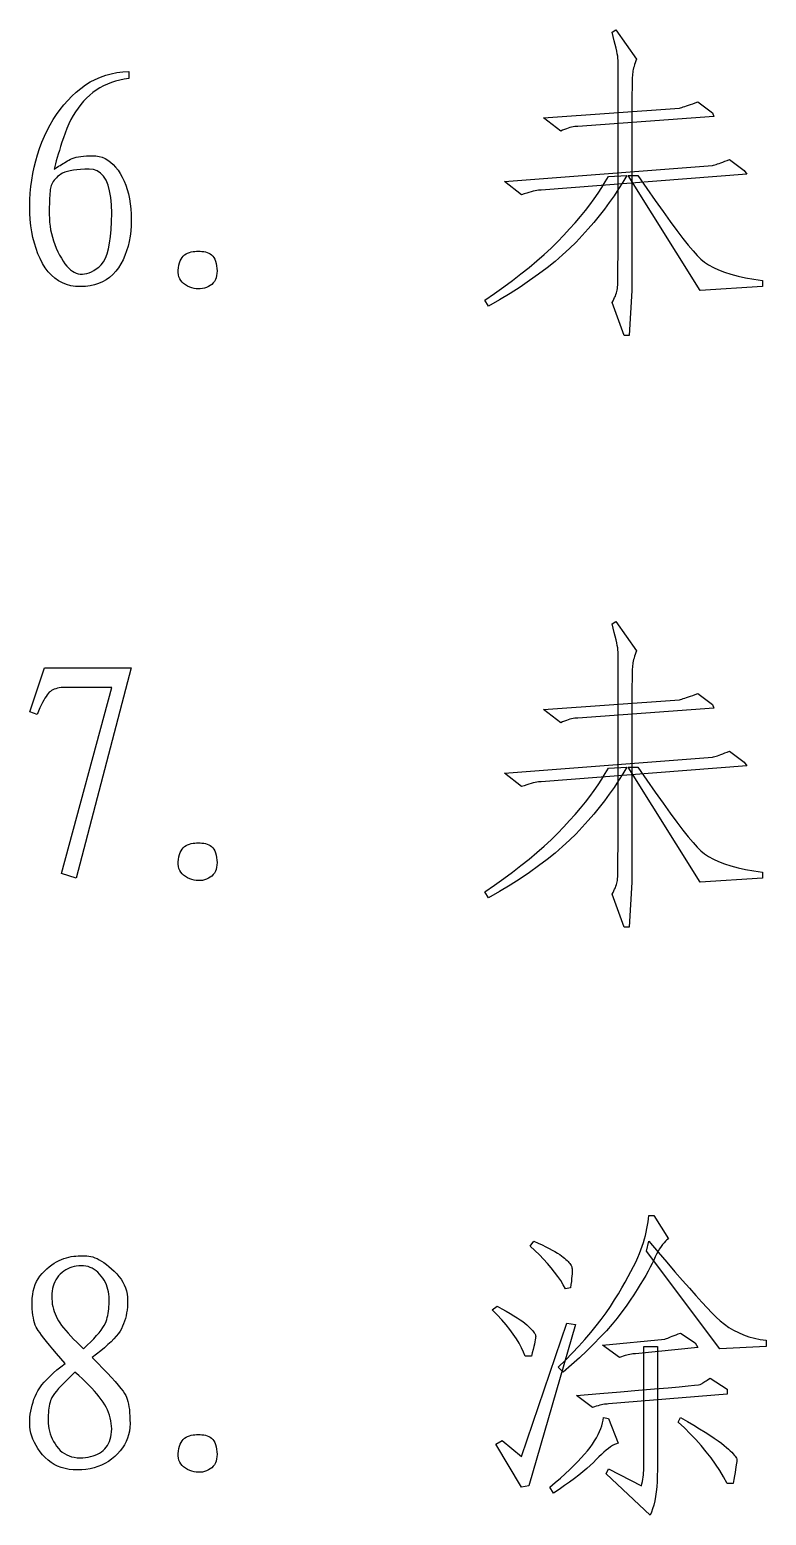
# Model space of a CAD drawing. Extents: x 0 to 420, y 0 to 297.
# Drawn here: x 239.05 to 249.63, y 76.79 to 98.13 of the extents above; entities that cross this region are included whole.
import ezdxf

# ---------------------------------------------------------------- set-up
doc = ezdxf.new("R2010")
doc.units = 0

msp = doc.modelspace()

# ---------------------------------------------------------------- linework, layer by layer
at = {"color": 7, "lineweight": 25}
for points in [[(247.493, 94.431), (247.494, 94.465), (247.496, 94.527), (247.497, 94.618), (247.498, 94.738), (247.499, 94.886), (247.5, 95.063), (247.501, 95.268), (247.501, 95.503), (247.501, 95.765), (247.501, 96.057), (247.501, 96.348), (247.501, 96.611), (247.501, 96.845), (247.501, 97.05), (247.501, 97.226), (247.501, 97.373), (247.501, 97.492), (247.501, 97.581), (247.501, 97.642), (247.501, 97.674), (247.501, 97.694), (247.498, 97.719), (247.494, 97.749), (247.487, 97.784), (247.479, 97.824), (247.47, 97.868), (247.458, 97.918), (247.445, 97.972), (247.43, 98.032), (247.414, 98.096), (247.466, 98.131), (247.765, 97.709), (247.755, 97.682), (247.746, 97.655), (247.737, 97.63), (247.73, 97.605), (247.723, 97.582), (247.718, 97.559), (247.713, 97.538), (247.709, 97.518), (247.706, 97.499), (247.704, 97.481), (247.702, 97.434), (247.7, 97.329), (247.699, 97.165), (247.698, 96.944), (247.697, 96.663), (247.696, 96.325), (247.696, 95.928), (247.695, 95.473), (247.695, 94.959), (247.695, 94.387), (247.66, 93.737), (247.589, 93.737), (247.414, 94.211), (247.427, 94.236), (247.439, 94.259), (247.45, 94.283), (247.46, 94.305), (247.469, 94.328), (247.476, 94.349), (247.482, 94.371), (247.487, 94.391), (247.49, 94.411)], [(240.347, 96.066), (240.377, 96.013), (240.404, 95.957), (240.428, 95.899), (240.448, 95.836), (240.466, 95.771), (240.48, 95.703), (240.491, 95.631), (240.499, 95.557), (240.504, 95.479), (240.505, 95.398), (240.504, 95.317), (240.498, 95.238), (240.489, 95.163), (240.476, 95.09), (240.459, 95.02), (240.439, 94.953), (240.415, 94.888), (240.387, 94.827), (240.356, 94.768), (240.321, 94.712), (240.282, 94.66), (240.24, 94.614), (240.194, 94.573), (240.145, 94.538), (240.092, 94.508), (240.036, 94.483), (239.976, 94.464), (239.913, 94.451), (239.846, 94.442), (239.776, 94.44), (239.706, 94.443), (239.639, 94.453), (239.575, 94.47), (239.516, 94.493), (239.459, 94.523), (239.407, 94.56), (239.358, 94.603), (239.312, 94.653), (239.27, 94.71), (239.231, 94.774), (239.196, 94.842), (239.165, 94.913), (239.137, 94.988), (239.113, 95.065), (239.093, 95.145), (239.076, 95.228), (239.063, 95.315), (239.054, 95.404), (239.048, 95.496), (239.046, 95.591), (239.048, 95.687), (239.053, 95.783), (239.062, 95.877), (239.075, 95.971), (239.09, 96.064), (239.11, 96.155), (239.133, 96.246), (239.159, 96.336), (239.189, 96.426), (239.222, 96.514), (239.259, 96.6), (239.298, 96.683), (239.34, 96.763), (239.385, 96.84), (239.433, 96.914), (239.484, 96.984), (239.537, 97.052), (239.593, 97.116), (239.652, 97.177), (239.714, 97.235), (239.779, 97.288), (239.846, 97.337), (239.915, 97.38), (239.987, 97.417), (240.062, 97.45), (240.138, 97.477), (240.218, 97.499), (240.299, 97.516), (240.384, 97.527), (240.47, 97.533), (240.47, 97.428), (240.404, 97.419), (240.341, 97.407), (240.279, 97.392), (240.22, 97.373), (240.163, 97.351), (240.107, 97.326), (240.054, 97.297), (240.003, 97.265), (239.954, 97.229), (239.908, 97.191), (239.863, 97.149), (239.821, 97.104), (239.78, 97.057), (239.742, 97.006), (239.706, 96.953), (239.671, 96.897), (239.639, 96.839), (239.61, 96.777), (239.582, 96.713), (239.556, 96.646), (239.532, 96.579), (239.51, 96.515), (239.49, 96.455), (239.472, 96.398), (239.455, 96.345), (239.44, 96.295), (239.427, 96.248), (239.416, 96.204), (239.406, 96.164), (239.398, 96.127), (239.419, 96.141), (239.44, 96.155), (239.461, 96.169), (239.482, 96.182), (239.503, 96.195), (239.525, 96.208), (239.546, 96.221), (239.567, 96.234), (239.588, 96.247), (239.609, 96.259), (239.631, 96.271), (239.656, 96.281), (239.684, 96.29), (239.714, 96.298), (239.747, 96.305), (239.783, 96.311), (239.821, 96.315), (239.862, 96.318), (239.906, 96.32), (239.952, 96.321), (239.998, 96.318), (240.043, 96.31), (240.087, 96.298), (240.129, 96.28), (240.169, 96.257), (240.208, 96.229), (240.245, 96.196), (240.281, 96.157), (240.315, 96.114)], [(246.675, 96.672), (246.429, 96.866), (248.38, 97.006), (248.396, 97.01), (248.413, 97.015), (248.434, 97.021), (248.456, 97.029), (248.481, 97.037), (248.509, 97.046), (248.539, 97.057), (248.572, 97.068), (248.607, 97.08), (248.644, 97.094), (248.855, 96.936), (248.873, 96.883), (246.921, 96.742), (246.9, 96.742), (246.878, 96.74), (246.855, 96.736), (246.831, 96.731), (246.807, 96.725), (246.782, 96.717), (246.757, 96.708), (246.73, 96.697), (246.703, 96.686)], [(249.101, 96.268), (249.312, 96.11), (249.347, 96.057), (246.394, 95.828), (246.375, 95.828), (246.355, 95.826), (246.332, 95.822), (246.307, 95.817), (246.28, 95.811), (246.251, 95.803), (246.219, 95.794), (246.186, 95.783), (246.15, 95.771), (246.113, 95.758), (245.867, 95.951), (248.855, 96.18), (248.87, 96.184), (248.887, 96.189), (248.907, 96.195), (248.928, 96.202), (248.952, 96.211), (248.977, 96.22), (249.005, 96.23), (249.035, 96.242), (249.067, 96.254)], [(239.328, 95.477), (239.329, 95.421), (239.333, 95.365), (239.339, 95.31), (239.347, 95.256), (239.358, 95.202), (239.372, 95.149), (239.388, 95.096), (239.406, 95.044), (239.427, 94.992), (239.451, 94.941), (239.475, 94.892), (239.501, 94.847), (239.526, 94.806), (239.552, 94.769), (239.578, 94.736), (239.605, 94.708), (239.632, 94.683), (239.659, 94.662), (239.686, 94.646), (239.714, 94.633), (239.743, 94.624), (239.772, 94.62), (239.803, 94.619), (239.834, 94.622), (239.866, 94.629), (239.899, 94.639), (239.933, 94.654), (239.967, 94.672), (240.003, 94.695), (240.04, 94.721), (240.075, 94.754), (240.106, 94.797), (240.134, 94.85), (240.158, 94.912), (240.178, 94.985), (240.195, 95.067), (240.208, 95.159), (240.217, 95.261), (240.222, 95.373), (240.224, 95.494), (240.221, 95.615), (240.211, 95.722), (240.195, 95.817), (240.172, 95.899), (240.143, 95.969), (240.107, 96.026), (240.065, 96.07), (240.016, 96.102), (239.961, 96.121), (239.899, 96.127), (239.836, 96.126), (239.778, 96.124), (239.724, 96.119), (239.674, 96.113), (239.629, 96.105), (239.588, 96.096), (239.551, 96.084), (239.519, 96.071), (239.492, 96.056), (239.468, 96.039), (239.448, 96.022), (239.43, 96.004), (239.413, 95.986), (239.398, 95.968), (239.385, 95.949), (239.373, 95.931), (239.364, 95.912), (239.356, 95.893), (239.35, 95.874), (239.345, 95.855), (239.342, 95.834), (239.339, 95.809), (239.336, 95.78), (239.334, 95.748), (239.332, 95.712), (239.33, 95.672), (239.329, 95.629), (239.328, 95.582), (239.328, 95.531)], [(247.625, 96.039), (247.567, 95.941), (247.505, 95.844), (247.441, 95.746), (247.373, 95.65), (247.302, 95.554), (247.227, 95.458), (247.149, 95.363), (247.068, 95.269), (246.983, 95.175), (246.895, 95.081), (246.802, 94.988), (246.701, 94.895), (246.594, 94.803), (246.479, 94.71), (246.357, 94.618), (246.227, 94.526), (246.091, 94.433), (245.947, 94.342), (245.796, 94.25), (245.638, 94.158), (245.585, 94.246), (245.723, 94.341), (245.856, 94.436), (245.983, 94.53), (246.104, 94.623), (246.22, 94.717), (246.331, 94.81), (246.436, 94.902), (246.536, 94.994), (246.63, 95.086), (246.719, 95.178), (246.803, 95.269), (246.883, 95.358), (246.958, 95.446), (247.029, 95.532), (247.095, 95.617), (247.157, 95.701), (247.215, 95.783), (247.268, 95.864), (247.316, 95.944), (247.361, 96.022)], [(247.783, 96.039), (247.912, 95.85), (248.033, 95.676), (248.145, 95.518), (248.248, 95.374), (248.343, 95.246), (248.429, 95.133), (248.507, 95.036), (248.576, 94.954), (248.636, 94.887), (248.688, 94.835), (248.74, 94.793), (248.799, 94.753), (248.868, 94.715), (248.944, 94.681), (249.029, 94.648), (249.121, 94.619), (249.223, 94.592), (249.332, 94.568), (249.45, 94.547), (249.576, 94.528), (249.576, 94.44), (248.679, 94.387), (247.642, 96.039)], [(241.613, 94.44), (241.584, 94.427), (241.556, 94.418), (241.527, 94.411), (241.497, 94.407), (241.468, 94.407), (241.438, 94.409), (241.407, 94.415), (241.377, 94.423), (241.345, 94.434), (241.314, 94.449), (241.284, 94.465), (241.258, 94.484), (241.236, 94.505), (241.217, 94.529), (241.202, 94.554), (241.191, 94.581), (241.183, 94.611), (241.179, 94.643), (241.179, 94.676), (241.182, 94.712), (241.188, 94.748), (241.197, 94.78), (241.207, 94.809), (241.22, 94.836), (241.235, 94.859), (241.252, 94.88), (241.271, 94.897), (241.292, 94.912), (241.315, 94.923), (241.34, 94.932), (241.367, 94.938), (241.393, 94.943), (241.419, 94.947), (241.444, 94.949), (241.47, 94.949), (241.495, 94.949), (241.521, 94.947), (241.546, 94.943), (241.571, 94.938), (241.595, 94.932), (241.619, 94.923), (241.64, 94.912), (241.66, 94.897), (241.677, 94.878), (241.692, 94.857), (241.705, 94.833), (241.716, 94.805), (241.725, 94.774), (241.731, 94.74), (241.736, 94.703), (241.738, 94.666), (241.737, 94.631), (241.732, 94.598), (241.725, 94.568), (241.714, 94.541), (241.7, 94.516), (241.683, 94.493), (241.663, 94.473), (241.639, 94.455)], [(247.493, 85.931), (247.494, 85.965), (247.496, 86.027), (247.497, 86.118), (247.498, 86.238), (247.499, 86.386), (247.5, 86.563), (247.501, 86.768), (247.501, 87.003), (247.501, 87.265), (247.501, 87.557), (247.501, 87.848), (247.501, 88.111), (247.501, 88.345), (247.501, 88.55), (247.501, 88.726), (247.501, 88.873), (247.501, 88.992), (247.501, 89.081), (247.501, 89.142), (247.501, 89.174), (247.501, 89.194), (247.498, 89.219), (247.494, 89.249), (247.487, 89.284), (247.479, 89.324), (247.47, 89.368), (247.458, 89.418), (247.445, 89.472), (247.43, 89.532), (247.414, 89.596), (247.466, 89.631), (247.765, 89.209), (247.755, 89.182), (247.746, 89.155), (247.737, 89.13), (247.73, 89.105), (247.723, 89.082), (247.718, 89.059), (247.713, 89.038), (247.709, 89.018), (247.706, 88.999), (247.704, 88.981), (247.702, 88.934), (247.7, 88.829), (247.699, 88.665), (247.698, 88.444), (247.697, 88.163), (247.696, 87.825), (247.696, 87.428), (247.695, 86.973), (247.695, 86.459), (247.695, 85.887), (247.66, 85.237), (247.589, 85.237), (247.414, 85.711), (247.427, 85.736), (247.439, 85.759), (247.45, 85.783), (247.46, 85.805), (247.469, 85.828), (247.476, 85.849), (247.482, 85.871), (247.487, 85.891), (247.49, 85.911)], [(239.556, 88.682), (239.525, 88.681), (239.496, 88.679), (239.469, 88.676), (239.444, 88.671), (239.42, 88.664), (239.398, 88.657), (239.378, 88.647), (239.359, 88.637), (239.343, 88.625), (239.328, 88.612), (239.313, 88.596), (239.298, 88.576), (239.282, 88.554), (239.266, 88.527), (239.249, 88.497), (239.231, 88.464), (239.212, 88.427), (239.193, 88.387), (239.173, 88.343), (239.152, 88.295), (239.046, 88.33), (239.257, 88.963), (240.505, 88.963), (239.714, 85.94), (239.503, 86.01), (240.224, 88.682)], [(246.675, 88.172), (246.429, 88.366), (248.38, 88.506), (248.396, 88.51), (248.413, 88.515), (248.434, 88.521), (248.456, 88.529), (248.481, 88.537), (248.509, 88.546), (248.539, 88.557), (248.572, 88.568), (248.607, 88.58), (248.644, 88.594), (248.855, 88.436), (248.873, 88.383), (246.921, 88.242), (246.9, 88.242), (246.878, 88.24), (246.855, 88.236), (246.831, 88.231), (246.807, 88.225), (246.782, 88.217), (246.757, 88.208), (246.73, 88.197), (246.703, 88.186)], [(249.101, 87.768), (249.312, 87.61), (249.347, 87.557), (246.394, 87.328), (246.375, 87.328), (246.355, 87.326), (246.332, 87.322), (246.307, 87.317), (246.28, 87.311), (246.251, 87.303), (246.219, 87.294), (246.186, 87.283), (246.15, 87.271), (246.113, 87.258), (245.867, 87.451), (248.855, 87.68), (248.87, 87.684), (248.887, 87.689), (248.907, 87.695), (248.928, 87.702), (248.952, 87.711), (248.977, 87.72), (249.005, 87.73), (249.035, 87.742), (249.067, 87.754)], [(247.625, 87.539), (247.567, 87.441), (247.505, 87.344), (247.441, 87.246), (247.373, 87.15), (247.302, 87.054), (247.227, 86.958), (247.149, 86.863), (247.068, 86.769), (246.983, 86.675), (246.895, 86.581), (246.802, 86.488), (246.701, 86.395), (246.594, 86.303), (246.479, 86.21), (246.357, 86.118), (246.227, 86.026), (246.091, 85.933), (245.947, 85.842), (245.796, 85.75), (245.638, 85.658), (245.585, 85.746), (245.723, 85.841), (245.856, 85.936), (245.983, 86.03), (246.104, 86.123), (246.22, 86.217), (246.331, 86.31), (246.436, 86.402), (246.536, 86.494), (246.63, 86.586), (246.719, 86.678), (246.803, 86.769), (246.883, 86.858), (246.958, 86.946), (247.029, 87.032), (247.095, 87.117), (247.157, 87.201), (247.215, 87.283), (247.268, 87.364), (247.316, 87.444), (247.361, 87.522)], [(247.783, 87.539), (247.912, 87.35), (248.033, 87.176), (248.145, 87.018), (248.248, 86.874), (248.343, 86.746), (248.429, 86.633), (248.507, 86.536), (248.576, 86.454), (248.636, 86.387), (248.688, 86.335), (248.74, 86.293), (248.799, 86.253), (248.868, 86.215), (248.944, 86.181), (249.029, 86.148), (249.121, 86.119), (249.223, 86.092), (249.332, 86.068), (249.45, 86.047), (249.576, 86.028), (249.576, 85.94), (248.679, 85.887), (247.642, 87.539)], [(241.613, 85.94), (241.584, 85.927), (241.556, 85.918), (241.527, 85.911), (241.497, 85.907), (241.468, 85.907), (241.438, 85.909), (241.407, 85.915), (241.377, 85.923), (241.345, 85.934), (241.314, 85.949), (241.284, 85.965), (241.258, 85.984), (241.236, 86.005), (241.217, 86.029), (241.202, 86.054), (241.191, 86.081), (241.183, 86.111), (241.179, 86.143), (241.179, 86.176), (241.182, 86.212), (241.188, 86.248), (241.197, 86.28), (241.207, 86.309), (241.22, 86.336), (241.235, 86.359), (241.252, 86.38), (241.271, 86.397), (241.292, 86.412), (241.315, 86.423), (241.34, 86.432), (241.367, 86.438), (241.393, 86.443), (241.419, 86.447), (241.444, 86.449), (241.47, 86.449), (241.495, 86.449), (241.521, 86.447), (241.546, 86.443), (241.571, 86.438), (241.595, 86.432), (241.619, 86.423), (241.64, 86.412), (241.66, 86.397), (241.677, 86.378), (241.692, 86.357), (241.705, 86.333), (241.716, 86.305), (241.725, 86.274), (241.731, 86.24), (241.736, 86.203), (241.738, 86.166), (241.737, 86.131), (241.732, 86.098), (241.725, 86.068), (241.714, 86.041), (241.7, 86.016), (241.683, 85.993), (241.663, 85.973), (241.639, 85.955)], [(246.64, 78.916), (246.743, 79.018), (246.841, 79.118), (246.934, 79.217), (247.023, 79.316), (247.106, 79.413), (247.184, 79.509), (247.258, 79.604), (247.326, 79.698), (247.39, 79.791), (247.449, 79.883), (247.503, 79.973), (247.554, 80.058), (247.601, 80.14), (247.644, 80.218), (247.684, 80.292), (247.72, 80.362), (247.752, 80.428), (247.781, 80.491), (247.805, 80.549), (247.827, 80.604), (247.845, 80.656), (247.862, 80.708), (247.878, 80.759), (247.891, 80.809), (247.904, 80.859), (247.914, 80.908), (247.923, 80.956), (247.931, 81.003), (247.937, 81.05), (247.941, 81.096), (248.011, 81.096), (248.222, 80.762), (248.201, 80.746), (248.18, 80.727), (248.159, 80.705), (248.138, 80.679), (248.117, 80.65), (248.096, 80.618), (248.075, 80.582), (248.053, 80.543), (248.032, 80.5), (248.011, 80.454), (247.988, 80.405), (247.962, 80.352), (247.931, 80.295), (247.897, 80.235), (247.86, 80.171), (247.818, 80.103), (247.773, 80.032), (247.724, 79.957), (247.672, 79.878), (247.616, 79.795), (247.554, 79.71), (247.487, 79.622), (247.412, 79.533), (247.332, 79.441), (247.244, 79.347), (247.151, 79.251), (247.05, 79.153), (246.944, 79.053), (246.83, 78.95), (246.71, 78.846)], [(246.236, 80.657), (246.289, 80.727), (246.35, 80.699), (246.407, 80.673), (246.459, 80.647), (246.508, 80.623), (246.552, 80.599), (246.592, 80.577), (246.628, 80.556), (246.66, 80.536), (246.687, 80.516), (246.71, 80.498), (246.731, 80.481), (246.749, 80.465), (246.766, 80.449), (246.781, 80.434), (246.794, 80.419), (246.805, 80.406), (246.815, 80.393), (246.823, 80.38), (246.829, 80.369), (246.833, 80.358), (246.836, 80.345), (246.838, 80.329), (246.839, 80.309), (246.839, 80.285), (246.838, 80.257), (246.836, 80.225), (246.832, 80.189), (246.828, 80.15), (246.822, 80.106), (246.816, 80.059), (246.746, 80.041), (246.712, 80.101), (246.675, 80.162), (246.633, 80.222), (246.588, 80.283), (246.539, 80.345), (246.486, 80.406), (246.429, 80.468), (246.369, 80.531), (246.304, 80.593)], [(249.628, 79.303), (249.628, 79.215), (248.96, 79.18), (247.906, 80.586), (247.941, 80.727), (248.074, 80.57), (248.199, 80.424), (248.316, 80.289), (248.425, 80.164), (248.525, 80.05), (248.618, 79.946), (248.703, 79.853), (248.779, 79.771), (248.847, 79.699), (248.908, 79.637), (248.966, 79.583), (249.027, 79.534), (249.091, 79.489), (249.158, 79.449), (249.229, 79.413), (249.302, 79.382), (249.379, 79.355), (249.459, 79.333), (249.542, 79.316)], [(239.943, 79.057), (240.024, 78.976), (240.097, 78.9), (240.164, 78.831), (240.223, 78.767), (240.275, 78.71), (240.319, 78.658), (240.357, 78.613), (240.387, 78.573), (240.41, 78.54), (240.426, 78.512), (240.438, 78.486), (240.448, 78.456), (240.458, 78.424), (240.466, 78.388), (240.472, 78.349), (240.478, 78.307), (240.482, 78.262), (240.485, 78.214), (240.487, 78.162), (240.488, 78.108), (240.486, 78.052), (240.479, 77.999), (240.468, 77.947), (240.453, 77.897), (240.433, 77.848), (240.409, 77.802), (240.38, 77.757), (240.347, 77.714), (240.31, 77.673), (240.268, 77.633), (240.223, 77.596), (240.176, 77.563), (240.128, 77.534), (240.077, 77.509), (240.024, 77.488), (239.97, 77.471), (239.913, 77.457), (239.855, 77.447), (239.794, 77.442), (239.732, 77.44), (239.67, 77.442), (239.611, 77.449), (239.554, 77.46), (239.5, 77.475), (239.448, 77.495), (239.4, 77.519), (239.354, 77.547), (239.31, 77.58), (239.269, 77.618), (239.231, 77.659), (239.196, 77.703), (239.165, 77.748), (239.137, 77.792), (239.113, 77.837), (239.093, 77.881), (239.076, 77.926), (239.063, 77.971), (239.054, 78.017), (239.048, 78.062), (239.046, 78.108), (239.047, 78.153), (239.05, 78.198), (239.055, 78.242), (239.062, 78.286), (239.071, 78.33), (239.081, 78.372), (239.094, 78.415), (239.108, 78.456), (239.125, 78.498), (239.143, 78.538), (239.165, 78.579), (239.191, 78.62), (239.221, 78.662), (239.256, 78.704), (239.295, 78.747), (239.338, 78.79), (239.386, 78.834), (239.438, 78.879), (239.495, 78.924), (239.556, 78.969), (239.492, 79.044), (239.433, 79.113), (239.379, 79.177), (239.331, 79.235), (239.288, 79.288), (239.25, 79.335), (239.218, 79.377), (239.191, 79.413), (239.169, 79.444), (239.152, 79.47), (239.138, 79.494), (239.127, 79.522), (239.116, 79.553), (239.107, 79.587), (239.099, 79.624), (239.093, 79.664), (239.088, 79.707), (239.084, 79.754), (239.082, 79.804), (239.082, 79.857), (239.083, 79.91), (239.089, 79.961), (239.097, 80.011), (239.11, 80.058), (239.125, 80.103), (239.145, 80.146), (239.168, 80.186), (239.194, 80.225), (239.224, 80.262), (239.257, 80.296), (239.292, 80.328), (239.328, 80.358), (239.363, 80.385), (239.398, 80.409), (239.433, 80.43), (239.468, 80.449), (239.503, 80.465), (239.539, 80.479), (239.574, 80.49), (239.609, 80.498), (239.644, 80.505), (239.678, 80.51), (239.711, 80.514), (239.744, 80.517), (239.776, 80.518), (239.807, 80.518), (239.838, 80.517), (239.868, 80.515), (239.897, 80.512), (239.925, 80.507), (239.954, 80.5), (239.984, 80.49), (240.014, 80.477), (240.046, 80.461), (240.079, 80.441), (240.113, 80.419), (240.148, 80.393), (240.184, 80.364), (240.221, 80.332), (240.259, 80.296), (240.296, 80.259), (240.329, 80.22), (240.358, 80.181), (240.383, 80.14), (240.404, 80.098), (240.422, 80.056), (240.435, 80.012), (240.445, 79.967), (240.451, 79.921), (240.453, 79.874), (240.452, 79.828), (240.449, 79.782), (240.445, 79.738), (240.439, 79.696), (240.431, 79.655), (240.421, 79.615), (240.41, 79.577), (240.396, 79.54), (240.381, 79.504), (240.365, 79.47), (240.345, 79.436), (240.32, 79.4), (240.29, 79.363), (240.255, 79.324), (240.215, 79.283), (240.171, 79.241), (240.121, 79.197), (240.067, 79.152), (240.007, 79.105)], [(239.82, 79.18), (239.874, 79.231), (239.923, 79.28), (239.967, 79.326), (240.007, 79.37), (240.042, 79.411), (240.072, 79.449), (240.097, 79.485), (240.118, 79.517), (240.134, 79.548), (240.145, 79.575), (240.153, 79.602), (240.161, 79.63), (240.167, 79.659), (240.173, 79.689), (240.178, 79.72), (240.182, 79.753), (240.185, 79.786), (240.187, 79.82), (240.189, 79.855), (240.189, 79.892), (240.188, 79.928), (240.184, 79.964), (240.179, 79.999), (240.171, 80.034), (240.16, 80.068), (240.148, 80.101), (240.133, 80.133), (240.116, 80.165), (240.096, 80.196), (240.075, 80.226), (240.051, 80.254), (240.027, 80.28), (240.001, 80.302), (239.973, 80.321), (239.945, 80.338), (239.915, 80.351), (239.885, 80.362), (239.853, 80.369), (239.819, 80.374), (239.785, 80.375), (239.75, 80.374), (239.716, 80.37), (239.684, 80.364), (239.652, 80.356), (239.622, 80.345), (239.593, 80.331), (239.564, 80.315), (239.537, 80.297), (239.511, 80.276), (239.486, 80.252), (239.462, 80.227), (239.442, 80.2), (239.423, 80.172), (239.407, 80.143), (239.394, 80.112), (239.382, 80.079), (239.374, 80.046), (239.368, 80.01), (239.364, 79.974), (239.363, 79.936), (239.364, 79.897), (239.367, 79.86), (239.371, 79.823), (239.378, 79.787), (239.387, 79.751), (239.398, 79.716), (239.41, 79.682), (239.425, 79.649), (239.441, 79.616), (239.459, 79.584), (239.48, 79.552), (239.505, 79.517), (239.533, 79.481), (239.564, 79.444), (239.598, 79.404), (239.636, 79.363), (239.677, 79.32), (239.721, 79.275), (239.769, 79.228)], [(246.166, 79.074), (246.142, 79.135), (246.113, 79.197), (246.079, 79.26), (246.039, 79.325), (245.994, 79.391), (245.944, 79.458), (245.889, 79.527), (245.828, 79.598), (245.762, 79.669), (245.691, 79.742), (245.761, 79.795), (245.829, 79.757), (245.892, 79.722), (245.949, 79.688), (246.002, 79.656), (246.049, 79.626), (246.091, 79.598), (246.129, 79.572), (246.161, 79.548), (246.188, 79.525), (246.209, 79.505), (246.228, 79.486), (246.245, 79.469), (246.26, 79.453), (246.273, 79.438), (246.284, 79.424), (246.294, 79.411), (246.302, 79.4), (246.308, 79.39), (246.312, 79.381), (246.315, 79.373), (246.316, 79.364), (246.315, 79.35), (246.313, 79.332), (246.309, 79.309), (246.304, 79.281), (246.297, 79.249), (246.288, 79.212), (246.278, 79.171), (246.267, 79.125), (246.253, 79.074)], [(246.113, 77.633), (246.763, 79.549), (246.886, 79.532), (246.218, 77.211), (246.113, 77.194), (245.744, 77.809), (245.832, 77.862)], [(248.398, 79.408), (248.609, 79.268), (248.644, 79.198), (247.748, 79.11), (247.729, 79.109), (247.71, 79.108), (247.69, 79.105), (247.669, 79.101), (247.646, 79.096), (247.623, 79.091), (247.599, 79.084), (247.573, 79.076), (247.547, 79.067), (247.519, 79.057), (247.273, 79.233), (248.169, 79.321), (248.181, 79.325), (248.195, 79.33), (248.212, 79.336), (248.231, 79.343), (248.253, 79.351), (248.277, 79.361), (248.304, 79.371), (248.333, 79.382), (248.364, 79.395)], [(247.835, 77.211), (247.842, 77.243), (247.848, 77.274), (247.853, 77.306), (247.858, 77.338), (247.862, 77.369), (247.865, 77.401), (247.867, 77.433), (247.869, 77.464), (247.87, 77.496), (247.871, 77.528), (247.871, 79.215), (248.064, 79.215), (248.064, 77.44), (248.063, 77.354), (248.06, 77.273), (248.054, 77.197), (248.047, 77.125), (248.038, 77.057), (248.026, 76.995), (248.012, 76.936), (247.996, 76.883), (247.979, 76.834), (247.958, 76.789), (247.326, 77.387), (247.361, 77.457)], [(239.697, 78.846), (239.64, 78.791), (239.587, 78.741), (239.54, 78.693), (239.498, 78.649), (239.462, 78.609), (239.43, 78.572), (239.403, 78.538), (239.382, 78.508), (239.365, 78.482), (239.354, 78.459), (239.346, 78.437), (239.338, 78.413), (239.332, 78.387), (239.326, 78.359), (239.321, 78.33), (239.317, 78.298), (239.314, 78.264), (239.312, 78.229), (239.311, 78.191), (239.31, 78.152), (239.311, 78.112), (239.315, 78.072), (239.321, 78.034), (239.33, 77.996), (239.341, 77.958), (239.354, 77.922), (239.37, 77.886), (239.389, 77.851), (239.41, 77.816), (239.433, 77.783), (239.459, 77.751), (239.486, 77.722), (239.515, 77.697), (239.546, 77.676), (239.578, 77.657), (239.612, 77.642), (239.648, 77.631), (239.686, 77.622), (239.726, 77.617), (239.767, 77.616), (239.808, 77.617), (239.848, 77.62), (239.886, 77.625), (239.922, 77.632), (239.956, 77.642), (239.989, 77.653), (240.019, 77.667), (240.048, 77.683), (240.076, 77.701), (240.101, 77.721), (240.124, 77.743), (240.145, 77.767), (240.164, 77.793), (240.18, 77.821), (240.193, 77.851), (240.204, 77.882), (240.213, 77.916), (240.219, 77.952), (240.223, 77.989), (240.224, 78.029), (240.223, 78.069), (240.219, 78.109), (240.213, 78.148), (240.204, 78.188), (240.193, 78.226), (240.18, 78.265), (240.164, 78.303), (240.145, 78.341), (240.124, 78.378), (240.101, 78.415), (240.075, 78.453), (240.046, 78.492), (240.013, 78.532), (239.977, 78.573), (239.938, 78.615), (239.896, 78.659), (239.851, 78.704), (239.803, 78.75), (239.751, 78.797)], [(247.361, 78.389), (247.343, 78.388), (247.324, 78.387), (247.303, 78.384), (247.282, 78.381), (247.26, 78.376), (247.236, 78.37), (247.212, 78.363), (247.186, 78.355), (247.16, 78.346), (247.132, 78.336), (246.904, 78.512), (247.235, 78.539), (247.532, 78.563), (247.794, 78.585), (248.023, 78.605), (248.218, 78.622), (248.378, 78.636), (248.505, 78.649), (248.597, 78.658), (248.655, 78.665), (248.679, 78.67), (248.687, 78.674), (248.696, 78.679), (248.707, 78.685), (248.719, 78.693), (248.732, 78.701), (248.747, 78.71), (248.763, 78.721), (248.78, 78.732), (248.799, 78.745), (248.82, 78.758), (249.066, 78.6), (249.066, 78.53)], [(247.185, 77.589), (247.144, 77.548), (247.099, 77.505), (247.048, 77.461), (246.994, 77.415), (246.935, 77.367), (246.871, 77.318), (246.802, 77.267), (246.729, 77.215), (246.652, 77.161), (246.57, 77.106), (246.517, 77.194), (246.596, 77.259), (246.67, 77.323), (246.739, 77.385), (246.804, 77.445), (246.864, 77.503), (246.92, 77.56), (246.971, 77.614), (247.018, 77.666), (247.06, 77.716), (247.097, 77.765), (247.131, 77.812), (247.161, 77.858), (247.188, 77.903), (247.212, 77.948), (247.233, 77.991), (247.251, 78.034), (247.266, 78.076), (247.277, 78.116), (247.285, 78.156), (247.291, 78.196), (247.361, 78.178), (247.501, 77.826), (247.476, 77.818), (247.449, 77.806), (247.421, 77.79), (247.392, 77.772), (247.361, 77.75), (247.328, 77.724), (247.295, 77.695), (247.26, 77.663), (247.223, 77.628)], [(248.398, 78.196), (248.496, 78.137), (248.587, 78.083), (248.671, 78.031), (248.748, 77.983), (248.818, 77.939), (248.88, 77.897), (248.935, 77.859), (248.983, 77.824), (249.024, 77.793), (249.057, 77.765), (249.086, 77.739), (249.111, 77.716), (249.133, 77.694), (249.153, 77.674), (249.169, 77.655), (249.183, 77.638), (249.193, 77.623), (249.201, 77.61), (249.205, 77.599), (249.207, 77.589), (249.206, 77.578), (249.204, 77.561), (249.202, 77.54), (249.198, 77.513), (249.193, 77.481), (249.188, 77.445), (249.181, 77.403), (249.173, 77.356), (249.164, 77.304), (249.154, 77.246), (249.066, 77.246), (249.015, 77.341), (248.959, 77.433), (248.899, 77.525), (248.835, 77.615), (248.767, 77.703), (248.695, 77.791), (248.618, 77.876), (248.537, 77.961), (248.452, 78.044), (248.363, 78.125)], [(241.613, 77.44), (241.584, 77.427), (241.556, 77.418), (241.527, 77.411), (241.497, 77.407), (241.468, 77.407), (241.438, 77.409), (241.407, 77.415), (241.377, 77.423), (241.345, 77.434), (241.314, 77.449), (241.284, 77.465), (241.258, 77.484), (241.236, 77.505), (241.217, 77.529), (241.202, 77.554), (241.191, 77.581), (241.183, 77.611), (241.179, 77.643), (241.179, 77.676), (241.182, 77.712), (241.188, 77.748), (241.197, 77.78), (241.207, 77.809), (241.22, 77.836), (241.235, 77.859), (241.252, 77.88), (241.271, 77.897), (241.292, 77.912), (241.315, 77.923), (241.34, 77.932), (241.367, 77.938), (241.393, 77.943), (241.419, 77.947), (241.444, 77.949), (241.47, 77.949), (241.495, 77.949), (241.521, 77.947), (241.546, 77.943), (241.571, 77.938), (241.595, 77.932), (241.619, 77.923), (241.64, 77.912), (241.66, 77.897), (241.677, 77.878), (241.692, 77.857), (241.705, 77.833), (241.716, 77.805), (241.725, 77.774), (241.731, 77.74), (241.736, 77.703), (241.738, 77.666), (241.737, 77.631), (241.732, 77.598), (241.725, 77.568), (241.714, 77.541), (241.7, 77.516), (241.683, 77.493), (241.663, 77.473), (241.639, 77.455)]]:
    msp.add_lwpolyline(points, close=True, dxfattribs=at)

doc.saveas('drawing.dxf')
